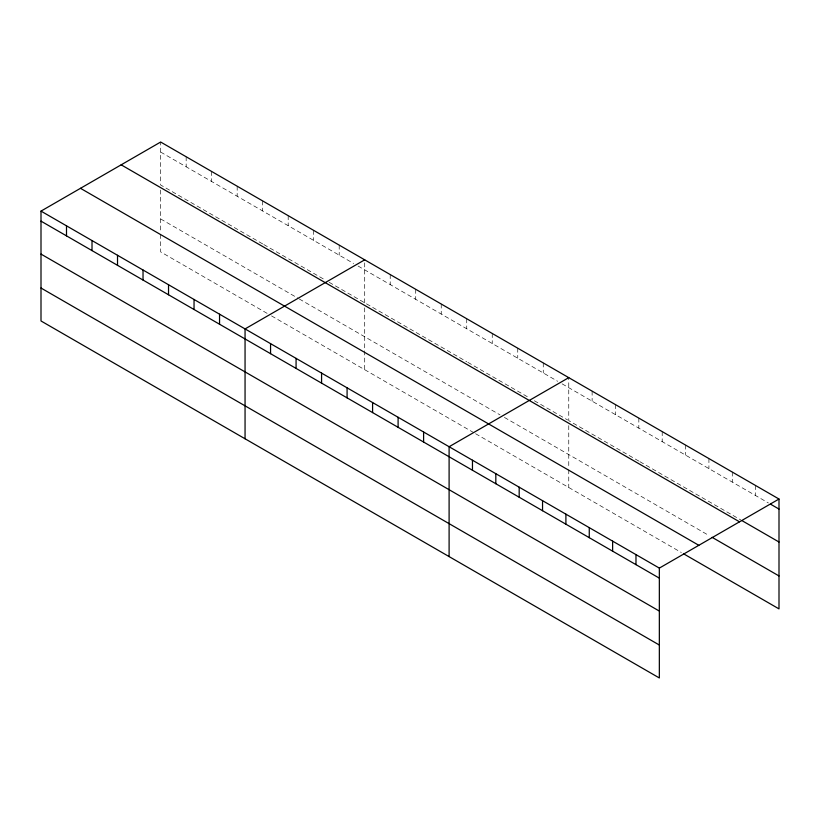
<?xml version="1.0" encoding="UTF-8"?>
<svg xmlns="http://www.w3.org/2000/svg" width="820" height="820" viewBox="0 0 820 820"><rect width="100%" height="100%" fill="white"/><g stroke="black" fill="none" stroke-linecap="round" stroke-linejoin="round"><path stroke-width="0.61" stroke-dasharray="4.1 3.07" d="M364.705 302.816L364.705 259.837M160.659 152.069L353.615 263.476M358.053 266.029L557.672 381.279M562.11 383.842L768.381 502.937M262.677 243.909L160.659 185.002L160.659 142.034M263.794 244.555L324.781 279.763M329.22 282.326L466.734 361.722M467.841 362.358L528.838 397.577M534.384 400.775L567.655 419.983M638.841 461.086L568.762 420.629L568.762 377.651M639.907 461.701L740.778 519.941M160.659 218.95L298.172 298.337M299.279 298.982L500.005 414.869M504.443 417.431L708.921 535.491M267.115 313.353L160.659 251.894L160.659 234.151M271.553 315.915L474.493 433.083M475.61 433.729L681.317 552.485M755.64 485.542L755.64 495.577M732.28 472.053L732.28 482.088M708.921 458.564L708.921 468.609M685.561 445.086L685.561 455.12M662.201 431.597L662.201 441.631M638.841 418.108L638.841 428.142M615.482 404.619L615.482 414.654M592.122 391.14L592.122 401.175M568.762 425.652L568.762 468.507M568.762 469.768L568.762 487.51M543.26 362.922L543.26 372.957M517.748 348.192L517.748 358.237M492.246 333.473L492.246 343.508M466.734 318.744L466.734 328.779M441.232 304.015L441.232 314.05M415.719 289.296L415.719 299.331M390.217 274.567L390.217 284.601M364.705 307.848L364.705 369.697M339.203 245.118L339.203 255.153M313.691 230.389L313.691 240.424M288.189 215.66L288.189 225.695M262.677 200.931L262.677 210.965M237.175 186.212L237.175 196.246M211.662 171.482L211.662 181.517M186.16 156.753L186.16 166.788M160.659 190.035L160.659 232.88"/><path stroke-width="1.23" d="M659.341 611.084L659.341 568.106L41 211.109L41 320.968L659.341 677.966L659.341 611.084L41 254.087M683.439 553.715L779 608.891L779 499.031L160.659 142.034L41 211.109M364.705 259.837L245.057 328.922L245.057 438.782M568.762 377.651L449.104 446.736L449.104 556.585M659.341 568.106L779 499.031M770.503 504.156L779 509.066M741.833 520.546L779 542.01M121.165 164.83L739.517 521.827M712.108 537.326L779 575.947M80.483 188.313L698.835 545.31M41 221.144L659.341 578.141M41 288.025L659.341 645.032M635.982 554.627L635.982 564.662M612.622 541.139L612.622 551.173M589.262 527.649L589.262 537.684M565.902 514.16L565.902 524.195M542.543 500.682L542.543 510.716M519.183 487.193L519.183 497.227M495.823 473.704L495.823 483.738M472.463 460.215L472.463 470.249M423.602 432.007L423.602 442.041M398.1 417.277L398.1 427.312M372.587 402.548L372.587 412.583M347.085 387.829L347.085 397.864M321.573 373.1L321.573 383.135M296.071 358.371L296.071 368.405M270.559 343.652L270.559 353.686M219.545 314.193L219.545 324.228M194.043 299.464L194.043 309.509M168.53 284.745L168.53 294.78M143.028 270.016L143.028 280.05M117.516 255.286L117.516 265.321M92.014 240.567L92.014 250.602M66.502 225.838L66.502 235.873"/></g></svg>
